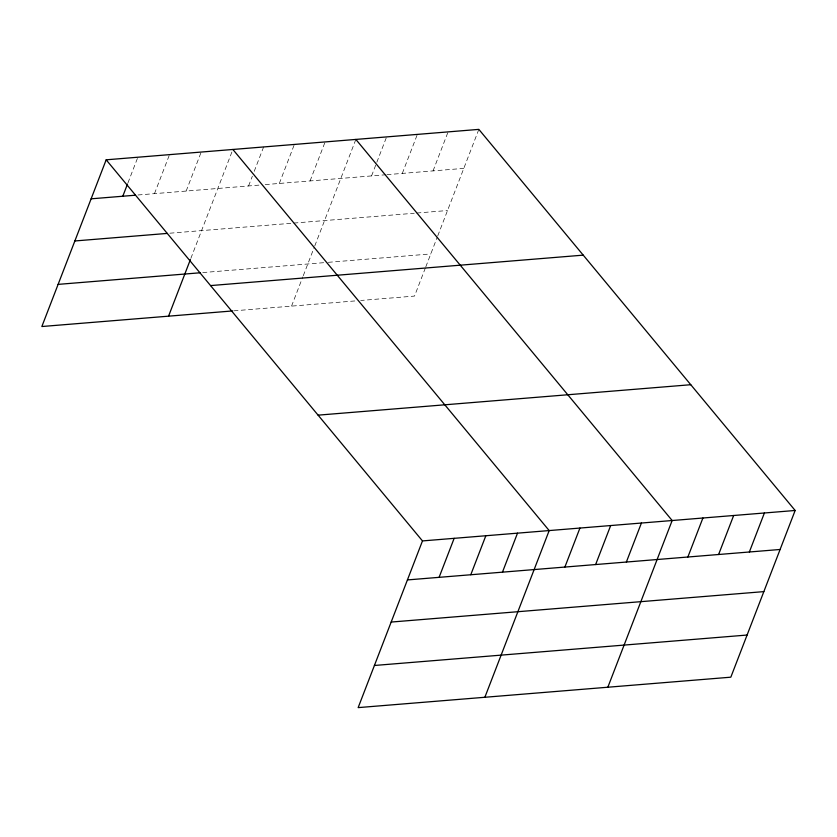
<?xml version="1.0" encoding="UTF-8"?>
<svg xmlns="http://www.w3.org/2000/svg" width="837" height="837" viewBox="0 0 837 837"><rect width="100%" height="100%" fill="white"/><g stroke="black" fill="none" stroke-linecap="round" stroke-linejoin="round"><path stroke-width="0.63" stroke-dasharray="4.18 3.14" d="M127.977 182.832L137.383 158.455M154.479 193.65L169.524 154.646M186.159 191.056L201.204 152.062M190.867 258.351L232.885 149.467M248.579 185.96L252.345 176.209M254.218 171.334L263.624 146.956M279.328 183.449L294.373 144.445M310.067 180.938L325.122 141.934M291.538 306.122L302.837 276.859M303.287 275.687L314.314 247.103M314.785 245.89L355.861 139.423M371.565 175.916L386.61 136.912M402.304 173.405L417.36 134.401M433.053 170.894L448.098 131.89M425.363 267.986L414.524 296.078L360.716 300.473M425.813 266.815L437.301 237.059M437.761 235.846L478.848 129.379M138.011 194.99L260.108 185.019M265.235 184.6L385.648 174.766M386.935 174.661L463.792 168.383M169.901 233.199L292.531 223.186M293.808 223.081L414.231 213.247M416.795 213.037L447.533 210.526M202.753 272.569L327.016 262.42M328.303 262.316L430.783 253.935M233.889 310.83L355.589 300.891"/><path stroke-width="1.26" d="M106.173 159.815L422.476 540.922L358.152 707.621L730.827 677.185L795.15 510.476L478.848 129.379L106.173 159.815L41.85 326.524L232.613 310.935M122.798 196.235L127.506 184.046M168.561 316.166L190.407 259.554M439.101 577.331L454.156 538.337M470.781 574.747L485.837 535.743M502.462 572.163L517.507 533.159M484.864 697.273L549.187 530.574L232.885 149.467M564.881 567.057L579.936 528.063M595.63 564.546L610.675 525.552M626.369 562.035L641.424 523.031M607.84 687.229L672.163 520.52L355.861 139.423M687.868 557.013L702.913 518.009M718.606 554.502L733.662 515.498M749.356 551.991L764.401 512.987M91.128 198.819L135.468 195.199M74.859 240.962L167.358 233.408M58.109 284.381L200.189 272.778M210.558 285.584L583.222 255.139M318.102 415.152L690.766 384.717M422.476 540.922L795.15 510.476M407.431 579.926L780.105 549.48M391.172 622.058L763.836 591.623M374.411 665.478L747.085 635.042"/></g></svg>
